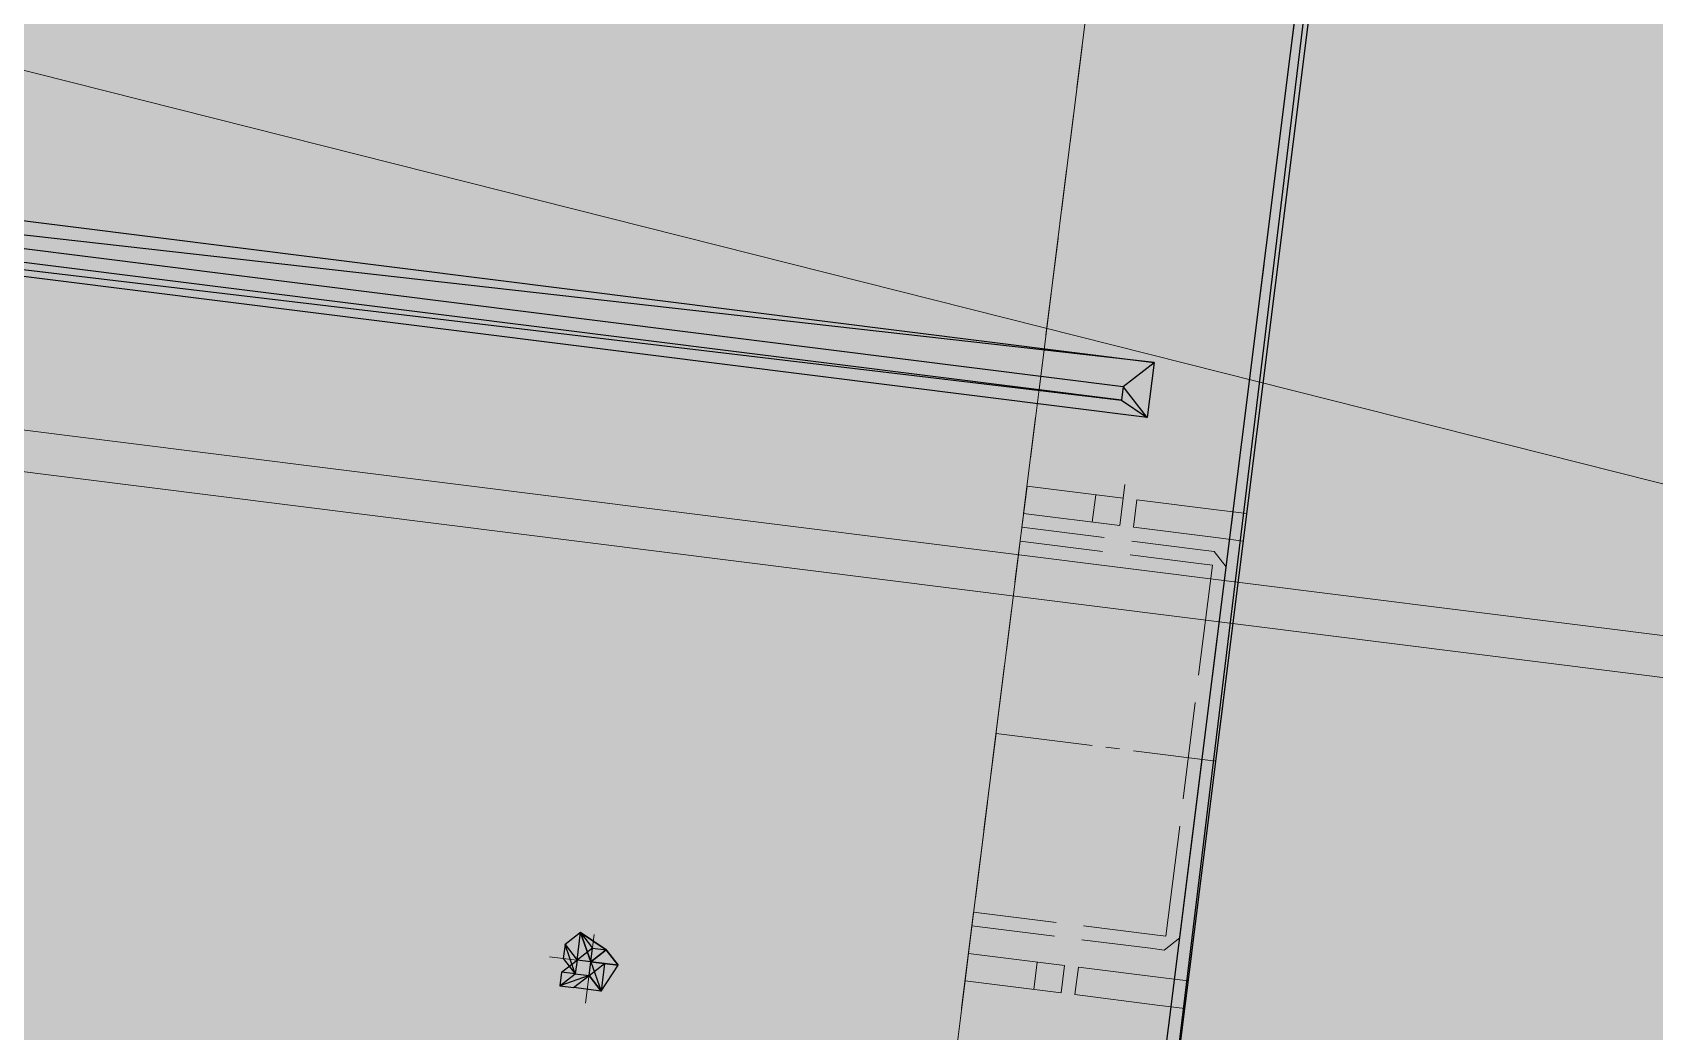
# Model space of a CAD drawing. Header units: metres. Extents: x -4 to 509425, y 7549 to 4732445.
# Drawn here: x 475994.919 to 475995.911, y 4719725.954 to 4719726.564 of the extents above; entities that cross this region are included whole.
import ezdxf

# ---------------------------------------------------------------- set-up
doc = ezdxf.new("R2010")
doc.units = ezdxf.units.M
doc.header["$LTSCALE"] = 0.01
doc.header["$MEASUREMENT"] = 0
doc.layers.get('0').update_dxf_attribs({"lineweight": 0})
doc.layers.add('_SUBESTACIÓN', color=1, linetype='Continuous')
doc.layers.add('SUBESTACION LA VID', color=253, linetype='Continuous')

# ---------------------------------------------------------------- blocks, each defined once
blk = doc.blocks.new('A$Cfff6051d')
at = {"layer": 'SUBESTACION LA VID', "transparency": 33554687}
h = blk.add_hatch(color=256, dxfattribs=at)
h.dxf.hatch_style = 2
edge = h.paths.add_edge_path()
edge.add_spline(control_points=[(475995.86725, 4719727.97649), (475995.86725, 4719727.97649), (475995.86831, 4719727.98489), (475995.86831, 4719727.98489), (475995.86831, 4719727.98489), (475990.12143, 4719728.69684), (475990.12143, 4719728.69684), (475990.12143, 4719728.69684), (475995.86725, 4719727.97649), (475995.86725, 4719727.97649)], knot_values=[0, 0, 0, 0, 1, 1, 1, 2, 2, 2, 3, 3, 3, 3], degree=3, periodic=0)
edge = h.paths.add_edge_path()
edge.add_spline(control_points=[(475995.86831, 4719727.98489), (475995.86831, 4719727.98489), (475990.12143, 4719728.69684), (475990.12143, 4719728.69684), (475990.12143, 4719728.69684), (475990.11408, 4719728.70629), (475990.11408, 4719728.70629), (475990.11408, 4719728.70629), (475995.86831, 4719727.98489), (475995.86831, 4719727.98489)], knot_values=[0, 0, 0, 0, 1, 1, 1, 2, 2, 2, 3, 3, 3, 3], degree=3, periodic=0)
edge = h.paths.add_edge_path()
edge.add_spline(control_points=[(475990.12143, 4719728.69684), (475990.12143, 4719728.69684), (475990.11408, 4719728.70629), (475990.11408, 4719728.70629), (475990.11408, 4719728.70629), (475989.83813, 4719726.43715), (475989.83813, 4719726.43715), (475989.83813, 4719726.43715), (475990.12143, 4719728.69684), (475990.12143, 4719728.69684)], knot_values=[0, 0, 0, 0, 1, 1, 1, 2, 2, 2, 3, 3, 3, 3], degree=3, periodic=0)
edge = h.paths.add_edge_path()
edge.add_spline(control_points=[(475990.11408, 4719728.70629), (475990.11408, 4719728.70629), (475989.83813, 4719726.43715), (475989.83813, 4719726.43715), (475989.83813, 4719726.43715), (475989.82868, 4719726.4298), (475989.82868, 4719726.4298), (475989.82868, 4719726.4298), (475990.11408, 4719728.70629), (475990.11408, 4719728.70629)], knot_values=[0, 0, 0, 0, 1, 1, 1, 2, 2, 2, 3, 3, 3, 3], degree=3, periodic=0)
edge = h.paths.add_edge_path()
edge.add_spline(control_points=[(475989.83813, 4719726.43715), (475989.83813, 4719726.43715), (475989.82868, 4719726.4298), (475989.82868, 4719726.4298), (475989.82868, 4719726.4298), (475995.58396, 4719725.7168), (475995.58396, 4719725.7168), (475995.58396, 4719725.7168), (475989.83813, 4719726.43715), (475989.83813, 4719726.43715)], knot_values=[0, 0, 0, 0, 1, 1, 1, 2, 2, 2, 3, 3, 3, 3], degree=3, periodic=0)
edge = h.paths.add_edge_path()
edge.add_spline(control_points=[(475989.82868, 4719726.4298), (475989.82868, 4719726.4298), (475995.58396, 4719725.7168), (475995.58396, 4719725.7168), (475995.58396, 4719725.7168), (475995.59131, 4719725.70735), (475995.59131, 4719725.70735), (475995.59131, 4719725.70735), (475989.82868, 4719726.4298), (475989.82868, 4719726.4298)], knot_values=[0, 0, 0, 0, 1, 1, 1, 2, 2, 2, 3, 3, 3, 3], degree=3, periodic=0)
edge = h.paths.add_edge_path()
edge.add_spline(control_points=[(475995.58396, 4719725.7168), (475995.58396, 4719725.7168), (475995.59131, 4719725.70735), (475995.59131, 4719725.70735), (475995.59131, 4719725.70735), (475995.86831, 4719727.98489), (475995.86831, 4719727.98489), (475995.86831, 4719727.98489), (475995.58396, 4719725.7168), (475995.58396, 4719725.7168)], knot_values=[0, 0, 0, 0, 1, 1, 1, 2, 2, 2, 3, 3, 3, 3], degree=3, periodic=0)
edge = h.paths.add_edge_path()
edge.add_spline(control_points=[(475995.59131, 4719725.70735), (475995.59131, 4719725.70735), (475995.86831, 4719727.98489), (475995.86831, 4719727.98489), (475995.86831, 4719727.98489), (475995.87671, 4719727.98384), (475995.87671, 4719727.98384), (475995.87671, 4719727.98384), (475995.59131, 4719725.70735), (475995.59131, 4719725.70735)], knot_values=[0, 0, 0, 0, 1, 1, 1, 2, 2, 2, 3, 3, 3, 3], degree=3, periodic=0)
h = blk.add_hatch(color=256, dxfattribs=at)
h.dxf.hatch_style = 2
edge = h.paths.add_edge_path()
edge.add_spline(control_points=[(475994.27794, 4719726.52899), (475994.27794, 4719726.52899), (475994.27584, 4719726.51219), (475994.27584, 4719726.51219), (475994.27584, 4719726.51219), (475995.6052, 4719726.3626), (475995.6052, 4719726.3626), (475995.6052, 4719726.3626), (475994.27794, 4719726.52899), (475994.27794, 4719726.52899)], knot_values=[0, 0, 0, 0, 1, 1, 1, 2, 2, 2, 3, 3, 3, 3], degree=3, periodic=0)
edge = h.paths.add_edge_path()
edge.add_spline(control_points=[(475994.27584, 4719726.51219), (475994.27584, 4719726.51219), (475995.6052, 4719726.3626), (475995.6052, 4719726.3626), (475995.6052, 4719726.3626), (475995.58629, 4719726.3479), (475995.58629, 4719726.3479), (475995.58629, 4719726.3479), (475994.27584, 4719726.51219), (475994.27584, 4719726.51219)], knot_values=[0, 0, 0, 0, 1, 1, 1, 2, 2, 2, 3, 3, 3, 3], degree=3, periodic=0)
edge = h.paths.add_edge_path()
edge.add_spline(control_points=[(475995.6052, 4719726.3626), (475995.6052, 4719726.3626), (475995.58629, 4719726.3479), (475995.58629, 4719726.3479), (475995.58629, 4719726.3479), (475995.60098, 4719726.329), (475995.60098, 4719726.329), (475995.60098, 4719726.329), (475995.6052, 4719726.3626), (475995.6052, 4719726.3626)], knot_values=[0, 0, 0, 0, 1, 1, 1, 2, 2, 2, 3, 3, 3, 3], degree=3, periodic=0)
edge = h.paths.add_edge_path()
edge.add_spline(control_points=[(475995.58629, 4719726.3479), (475995.58629, 4719726.3479), (475995.60098, 4719726.329), (475995.60098, 4719726.329), (475995.60098, 4719726.329), (475995.58524, 4719726.3395), (475995.58524, 4719726.3395), (475995.58524, 4719726.3395), (475995.58629, 4719726.3479), (475995.58629, 4719726.3479)], knot_values=[0, 0, 0, 0, 1, 1, 1, 2, 2, 2, 3, 3, 3, 3], degree=3, periodic=0)
edge = h.paths.add_edge_path()
edge.add_spline(control_points=[(475995.60098, 4719726.329), (475995.60098, 4719726.329), (475995.58524, 4719726.3395), (475995.58524, 4719726.3395), (475995.58524, 4719726.3395), (475994.26533, 4719726.49645), (475994.26533, 4719726.49645), (475994.26533, 4719726.49645), (475995.60098, 4719726.329), (475995.60098, 4719726.329)], knot_values=[0, 0, 0, 0, 1, 1, 1, 2, 2, 2, 3, 3, 3, 3], degree=3, periodic=0)
edge = h.paths.add_edge_path()
edge.add_spline(control_points=[(475995.58524, 4719726.3395), (475995.58524, 4719726.3395), (475994.26533, 4719726.49645), (475994.26533, 4719726.49645), (475994.26533, 4719726.49645), (475994.28318, 4719726.50274), (475994.28318, 4719726.50274), (475994.28318, 4719726.50274), (475995.58524, 4719726.3395), (475995.58524, 4719726.3395)], knot_values=[0, 0, 0, 0, 1, 1, 1, 2, 2, 2, 3, 3, 3, 3], degree=3, periodic=0)
edge = h.paths.add_edge_path()
edge.add_spline(control_points=[(475994.26533, 4719726.49645), (475994.26533, 4719726.49645), (475994.28318, 4719726.50274), (475994.28318, 4719726.50274), (475994.28318, 4719726.50274), (475994.26849, 4719726.52165), (475994.26849, 4719726.52165), (475994.26849, 4719726.52165), (475994.26533, 4719726.49645), (475994.26533, 4719726.49645)], knot_values=[0, 0, 0, 0, 1, 1, 1, 2, 2, 2, 3, 3, 3, 3], degree=3, periodic=0)
edge = h.paths.add_edge_path()
edge.add_spline(control_points=[(475994.28318, 4719726.50274), (475994.28318, 4719726.50274), (475994.26849, 4719726.52165), (475994.26849, 4719726.52165), (475994.26849, 4719726.52165), (475994.28529, 4719726.51954), (475994.28529, 4719726.51954), (475994.28529, 4719726.51954), (475994.28318, 4719726.50274), (475994.28318, 4719726.50274)], knot_values=[0, 0, 0, 0, 1, 1, 1, 2, 2, 2, 3, 3, 3, 3], degree=3, periodic=0)
h = blk.add_hatch(color=256, dxfattribs=at)
h.dxf.hatch_style = 2
h.paths.add_polyline_path([(475995.26063, 4719725.99624), (475995.25434, 4719726.0141), (475995.27009, 4719726.00359)])
at = {"layer": 'SUBESTACION LA VID', "lineweight": 15}
blk.add_line((475996.64784, 4719726.1039), (475987.41587, 4719727.2613), dxfattribs=at)
at = {"layer": 'SUBESTACION LA VID', "lineweight": 0}
for p, q in [((475995.558, 4719726.53063), (475995.56537, 4719726.58943)), ((475995.69138, 4719726.57364), (475995.68401, 4719726.51483)), ((475995.56116, 4719726.55583), (475995.55379, 4719726.49703)), ((475995.55379, 4719726.49703), (475995.56116, 4719726.55583)), ((475995.54852, 4719726.45503), (475995.5559, 4719726.51383)), ((475995.6819, 4719726.49803), (475995.67453, 4719726.43923)), ((475995.55168, 4719726.48023), (475995.54326, 4719726.41302)), ((475995.54326, 4719726.41302), (475995.55168, 4719726.48023)), ((475995.53905, 4719726.37942), (475995.54642, 4719726.43823)), ((475995.67242, 4719726.42243), (475995.66505, 4719726.36363)), ((475995.54221, 4719726.40462), (475995.53483, 4719726.34582)), ((475995.53483, 4719726.34582), (475995.54221, 4719726.40462)), ((475995.52957, 4719726.30382), (475995.53694, 4719726.36262)), ((475995.66294, 4719726.34682), (475995.65557, 4719726.28802)), ((475995.53273, 4719726.32902), (475995.52536, 4719726.27022)), ((475995.52536, 4719726.27022), (475995.53273, 4719726.32902)), ((475995.58732, 4719726.28805), (475995.58416, 4719726.26285)), ((475995.52009, 4719726.22822), (475995.52746, 4719726.28702)), ((475995.56947, 4719726.28175), (475995.56736, 4719726.26495)), ((475995.59467, 4719726.27859), (475995.59256, 4719726.26179)), ((475995.59467, 4719726.27859), (475995.64507, 4719726.27228)), ((475995.58416, 4719726.26285), (475995.52536, 4719726.27022)), ((475995.65347, 4719726.27122), (475995.64609, 4719726.21242)), ((475995.5243, 4719726.26182), (475995.57471, 4719726.2555)), ((475995.64296, 4719726.25548), (475995.59256, 4719726.26179)), ((475995.52325, 4719726.25342), (475995.51588, 4719726.19462)), ((475995.51588, 4719726.19462), (475995.52325, 4719726.25342)), ((475995.52325, 4719726.25342), (475995.57365, 4719726.2471)), ((475995.65976, 4719726.25337), (475995.64296, 4719726.25548)), ((475995.51482, 4719726.18622), (475995.5222, 4719726.24502)), ((475995.6566, 4719726.22817), (475995.64923, 4719726.16937)), ((475995.51061, 4719726.15261), (475995.51798, 4719726.21142)), ((475995.64399, 4719726.19562), (475995.63662, 4719726.13682)), ((475995.50535, 4719726.11061), (475995.51272, 4719726.16942)), ((475995.51377, 4719726.17782), (475995.5064, 4719726.11901)), ((475995.5064, 4719726.11901), (475995.51377, 4719726.17782)), ((475995.63032, 4719726.15467), (475995.62295, 4719726.09587)), ((475995.63872, 4719726.15362), (475995.63135, 4719726.09482)), ((475995.64712, 4719726.15257), (475995.63975, 4719726.09376)), ((475995.50113, 4719726.07701), (475995.5085, 4719726.13581)), ((475995.5085, 4719726.13581), (475995.56731, 4719726.12844)), ((475995.58411, 4719726.12633), (475995.57571, 4719726.12739)), ((475995.59251, 4719726.12528), (475995.64291, 4719726.11896)), ((475995.63451, 4719726.12002), (475995.62714, 4719726.06121)), ((475995.50429, 4719726.10221), (475995.49692, 4719726.04341)), ((475995.49692, 4719726.04341), (475995.50429, 4719726.10221)), ((475995.49587, 4719726.03501), (475995.50324, 4719726.09381)), ((475995.63764, 4719726.07696), (475995.63027, 4719726.01816)), ((475995.49165, 4719726.00141), (475995.49903, 4719726.06021)), ((475995.62503, 4719726.04441), (475995.61766, 4719725.98561)), ((475995.49481, 4719726.02661), (475995.48744, 4719725.96781)), ((475995.48744, 4719725.96781), (475995.49481, 4719726.02661)), ((475995.54522, 4719726.02029), (475995.49481, 4719726.02661)), ((475995.26274, 4719726.01304), (475995.25747, 4719725.97104)), ((475995.54417, 4719726.01189), (475995.49376, 4719726.01821)), ((475995.55046, 4719725.99403), (475995.49165, 4719726.00141)), ((475995.27743, 4719725.99414), (475995.23543, 4719725.9994)), ((475995.25223, 4719725.9973), (475995.24278, 4719725.98995)), ((475995.53155, 4719725.97934), (475995.53366, 4719725.99614)), ((475995.54835, 4719725.97723), (475995.55046, 4719725.99403)), ((475995.55675, 4719725.97618), (475995.55886, 4719725.99298)), ((475995.60926, 4719725.98666), (475995.55886, 4719725.99298)), ((475995.48218, 4719725.92581), (475995.48955, 4719725.98461)), ((475995.62606, 4719725.98456), (475995.60926, 4719725.98666)), ((475995.60715, 4719725.96986), (475995.55675, 4719725.97618)), ((475995.61555, 4719725.96881), (475995.60818, 4719725.91001))]:
    blk.add_line(p, q, dxfattribs=at)
at = {"layer": 'SUBESTACION LA VID', "lineweight": 15}
for points in [[(475987.43791, 4719727.23294), (475996.66148, 4719726.07659), (475996.80892, 4719727.25264), (475987.58535, 4719728.40899)], [(475996.79002, 4719727.23794), (475987.55805, 4719728.39535), (475996.64784, 4719726.1039)]]:
    blk.add_lwpolyline(points, dxfattribs=at)
at = {"layer": 'SUBESTACION LA VID', "lineweight": 0}
for points in [[(475995.5243, 4719726.26182), (475995.52746, 4719726.28702), (475995.58627, 4719726.27965)], [(475995.64507, 4719726.27228), (475995.66187, 4719726.27017), (475995.65871, 4719726.24497)], [(475995.59151, 4719726.25339), (475995.63351, 4719726.24813), (475995.64191, 4719726.24707), (475995.64925, 4719726.23762), (475995.64083, 4719726.17042)], [(475995.59045, 4719726.24499), (475995.63245, 4719726.23973), (475995.64085, 4719726.23867), (475995.63243, 4719726.17147)], [(475995.62924, 4719726.07801), (475995.62082, 4719726.01081), (475995.61137, 4719726.00347), (475995.60297, 4719726.00452), (475995.56097, 4719726.00978)], [(475995.62084, 4719726.07907), (475995.61242, 4719726.01187), (475995.60402, 4719726.01292), (475995.56202, 4719726.01818)], [(475995.54835, 4719725.97723), (475995.48955, 4719725.98461), (475995.49376, 4719726.01821)], [(475995.62817, 4719726.00136), (475995.62395, 4719725.96776), (475995.60715, 4719725.96986)]]:
    blk.add_lwpolyline(points, dxfattribs=at)
at = {"layer": 'SUBESTACION LA VID'}
blk.add_lwpolyline([(475995.26063, 4719725.99624), (475995.25434, 4719726.0141), (475995.27009, 4719726.00359)], close=True, dxfattribs=at)
at = {"layer": 'SUBESTACION LA VID', "lineweight": 0}
blk.add_lwpolyline([(475995.26063, 4719725.99624), (475995.25434, 4719726.0141), (475995.27009, 4719726.00359)], close=True, dxfattribs=at)
at = {"layer": 'SUBESTACION LA VID'}
for points in [[(475995.58396, 4719725.7168), (475995.58396, 4719725.7168), (475995.59131, 4719725.70735), (475995.59131, 4719725.70735), (475995.59131, 4719725.70735), (475995.86831, 4719727.98489), (475995.86831, 4719727.98489), (475995.86831, 4719727.98489), (475995.58396, 4719725.7168), (475995.58396, 4719725.7168)], [(475995.59131, 4719725.70735), (475995.59131, 4719725.70735), (475995.86831, 4719727.98489), (475995.86831, 4719727.98489), (475995.86831, 4719727.98489), (475995.87671, 4719727.98384), (475995.87671, 4719727.98384), (475995.87671, 4719727.98384), (475995.59131, 4719725.70735), (475995.59131, 4719725.70735)], [(475994.27794, 4719726.52899), (475994.27794, 4719726.52899), (475994.27584, 4719726.51219), (475994.27584, 4719726.51219), (475994.27584, 4719726.51219), (475995.6052, 4719726.3626), (475995.6052, 4719726.3626), (475995.6052, 4719726.3626), (475994.27794, 4719726.52899), (475994.27794, 4719726.52899)], [(475994.27584, 4719726.51219), (475994.27584, 4719726.51219), (475995.6052, 4719726.3626), (475995.6052, 4719726.3626), (475995.6052, 4719726.3626), (475995.58629, 4719726.3479), (475995.58629, 4719726.3479), (475995.58629, 4719726.3479), (475994.27584, 4719726.51219), (475994.27584, 4719726.51219)], [(475995.58524, 4719726.3395), (475995.58524, 4719726.3395), (475994.26533, 4719726.49645), (475994.26533, 4719726.49645), (475994.26533, 4719726.49645), (475994.28318, 4719726.50274), (475994.28318, 4719726.50274), (475994.28318, 4719726.50274), (475995.58524, 4719726.3395), (475995.58524, 4719726.3395)], [(475995.60098, 4719726.329), (475995.60098, 4719726.329), (475995.58524, 4719726.3395), (475995.58524, 4719726.3395), (475995.58524, 4719726.3395), (475994.26533, 4719726.49645), (475994.26533, 4719726.49645), (475994.26533, 4719726.49645), (475995.60098, 4719726.329), (475995.60098, 4719726.329)], [(475989.83813, 4719726.43715), (475989.83813, 4719726.43715), (475989.82868, 4719726.4298), (475989.82868, 4719726.4298), (475989.82868, 4719726.4298), (475995.58396, 4719725.7168), (475995.58396, 4719725.7168), (475995.58396, 4719725.7168), (475989.83813, 4719726.43715), (475989.83813, 4719726.43715)], [(475989.82868, 4719726.4298), (475989.82868, 4719726.4298), (475995.58396, 4719725.7168), (475995.58396, 4719725.7168), (475995.58396, 4719725.7168), (475995.59131, 4719725.70735), (475995.59131, 4719725.70735), (475995.59131, 4719725.70735), (475989.82868, 4719726.4298), (475989.82868, 4719726.4298)], [(475995.6052, 4719726.3626), (475995.6052, 4719726.3626), (475995.58629, 4719726.3479), (475995.58629, 4719726.3479), (475995.58629, 4719726.3479), (475995.60098, 4719726.329), (475995.60098, 4719726.329), (475995.60098, 4719726.329), (475995.6052, 4719726.3626), (475995.6052, 4719726.3626)], [(475995.58629, 4719726.3479), (475995.58629, 4719726.3479), (475995.60098, 4719726.329), (475995.60098, 4719726.329), (475995.60098, 4719726.329), (475995.58524, 4719726.3395), (475995.58524, 4719726.3395), (475995.58524, 4719726.3395), (475995.58629, 4719726.3479), (475995.58629, 4719726.3479)], [(475995.25434, 4719726.0141), (475995.25434, 4719726.0141), (475995.25223, 4719725.9973), (475995.25223, 4719725.9973), (475995.25223, 4719725.9973), (475995.24489, 4719726.00675), (475995.24489, 4719726.00675), (475995.24489, 4719726.00675), (475995.25434, 4719726.0141), (475995.25434, 4719726.0141)], [(475995.25434, 4719726.0141), (475995.25434, 4719726.0141), (475995.25223, 4719725.9973), (475995.25223, 4719725.9973), (475995.25223, 4719725.9973), (475995.24489, 4719726.00675), (475995.24489, 4719726.00675), (475995.24489, 4719726.00675), (475995.25434, 4719726.0141), (475995.25434, 4719726.0141)], [(475995.26063, 4719725.99624), (475995.26063, 4719725.99624), (475995.25434, 4719726.0141), (475995.25434, 4719726.0141), (475995.25434, 4719726.0141), (475995.25223, 4719725.9973), (475995.25223, 4719725.9973), (475995.25223, 4719725.9973), (475995.26063, 4719725.99624), (475995.26063, 4719725.99624)], [(475995.26169, 4719726.00464), (475995.26169, 4719726.00464), (475995.25434, 4719726.0141), (475995.25434, 4719726.0141), (475995.25434, 4719726.0141), (475995.25223, 4719725.9973), (475995.25223, 4719725.9973), (475995.25223, 4719725.9973), (475995.26169, 4719726.00464), (475995.26169, 4719726.00464)], [(475995.25434, 4719726.0141), (475995.25434, 4719726.0141), (475995.27009, 4719726.00359), (475995.27009, 4719726.00359), (475995.27009, 4719726.00359), (475995.26169, 4719726.00464), (475995.26169, 4719726.00464), (475995.26169, 4719726.00464), (475995.25434, 4719726.0141), (475995.25434, 4719726.0141)], [(475995.24489, 4719726.00675), (475995.24489, 4719726.00675), (475995.25118, 4719725.9889), (475995.25118, 4719725.9889), (475995.25118, 4719725.9889), (475995.24383, 4719725.99835), (475995.24383, 4719725.99835), (475995.24383, 4719725.99835), (475995.24489, 4719726.00675), (475995.24489, 4719726.00675)], [(475995.24489, 4719726.00675), (475995.24489, 4719726.00675), (475995.25118, 4719725.9889), (475995.25118, 4719725.9889), (475995.25118, 4719725.9889), (475995.24383, 4719725.99835), (475995.24383, 4719725.99835), (475995.24383, 4719725.99835), (475995.24489, 4719726.00675), (475995.24489, 4719726.00675)], [(475995.25223, 4719725.9973), (475995.25223, 4719725.9973), (475995.24489, 4719726.00675), (475995.24489, 4719726.00675), (475995.24489, 4719726.00675), (475995.25118, 4719725.9889), (475995.25118, 4719725.9889), (475995.25118, 4719725.9889), (475995.25223, 4719725.9973), (475995.25223, 4719725.9973)], [(475995.25223, 4719725.9973), (475995.25223, 4719725.9973), (475995.24489, 4719726.00675), (475995.24489, 4719726.00675), (475995.24489, 4719726.00675), (475995.25118, 4719725.9889), (475995.25118, 4719725.9889), (475995.25118, 4719725.9889), (475995.25223, 4719725.9973), (475995.25223, 4719725.9973)], [(475995.27009, 4719726.00359), (475995.27009, 4719726.00359), (475995.26169, 4719726.00464), (475995.26169, 4719726.00464), (475995.26169, 4719726.00464), (475995.26063, 4719725.99624), (475995.26063, 4719725.99624), (475995.26063, 4719725.99624), (475995.27009, 4719726.00359), (475995.27009, 4719726.00359)], [(475995.26063, 4719725.99624), (475995.26063, 4719725.99624), (475995.27743, 4719725.99414), (475995.27743, 4719725.99414), (475995.27743, 4719725.99414), (475995.27009, 4719726.00359), (475995.27009, 4719726.00359), (475995.27009, 4719726.00359), (475995.26063, 4719725.99624), (475995.26063, 4719725.99624)], [(475995.27743, 4719725.99414), (475995.27743, 4719725.99414), (475995.26063, 4719725.99624), (475995.26063, 4719725.99624), (475995.26063, 4719725.99624), (475995.27009, 4719726.00359), (475995.27009, 4719726.00359), (475995.27009, 4719726.00359), (475995.27743, 4719725.99414), (475995.27743, 4719725.99414)], [(475995.25223, 4719725.9973), (475995.25223, 4719725.9973), (475995.24278, 4719725.98995), (475995.24278, 4719725.98995), (475995.24278, 4719725.98995), (475995.25118, 4719725.9889), (475995.25118, 4719725.9889), (475995.25118, 4719725.9889), (475995.25223, 4719725.9973), (475995.25223, 4719725.9973)], [(475995.25958, 4719725.98784), (475995.25958, 4719725.98784), (475995.26693, 4719725.97839), (475995.26693, 4719725.97839), (475995.26693, 4719725.97839), (475995.26063, 4719725.99624), (475995.26063, 4719725.99624), (475995.26063, 4719725.99624), (475995.25958, 4719725.98784), (475995.25958, 4719725.98784)], [(475995.25958, 4719725.98784), (475995.25958, 4719725.98784), (475995.26693, 4719725.97839), (475995.26693, 4719725.97839), (475995.26693, 4719725.97839), (475995.26903, 4719725.99519), (475995.26903, 4719725.99519), (475995.26903, 4719725.99519), (475995.25958, 4719725.98784), (475995.25958, 4719725.98784)], [(475995.26693, 4719725.97839), (475995.26693, 4719725.97839), (475995.26063, 4719725.99624), (475995.26063, 4719725.99624), (475995.26063, 4719725.99624), (475995.27743, 4719725.99414), (475995.27743, 4719725.99414), (475995.27743, 4719725.99414), (475995.26693, 4719725.97839), (475995.26693, 4719725.97839)], [(475995.26903, 4719725.99519), (475995.26903, 4719725.99519), (475995.27743, 4719725.99414), (475995.27743, 4719725.99414), (475995.27743, 4719725.99414), (475995.26063, 4719725.99624), (475995.26063, 4719725.99624), (475995.26063, 4719725.99624), (475995.26903, 4719725.99519), (475995.26903, 4719725.99519)], [(475995.26693, 4719725.97839), (475995.26693, 4719725.97839), (475995.26903, 4719725.99519), (475995.26903, 4719725.99519), (475995.26903, 4719725.99519), (475995.27743, 4719725.99414), (475995.27743, 4719725.99414), (475995.27743, 4719725.99414), (475995.26693, 4719725.97839), (475995.26693, 4719725.97839)], [(475995.24278, 4719725.98995), (475995.24278, 4719725.98995), (475995.25118, 4719725.9889), (475995.25118, 4719725.9889), (475995.25118, 4719725.9889), (475995.24173, 4719725.98155), (475995.24173, 4719725.98155), (475995.24173, 4719725.98155), (475995.24278, 4719725.98995), (475995.24278, 4719725.98995)], [(475995.25118, 4719725.9889), (475995.25118, 4719725.9889), (475995.24173, 4719725.98155), (475995.24173, 4719725.98155), (475995.24173, 4719725.98155), (475995.25958, 4719725.98784), (475995.25958, 4719725.98784), (475995.25958, 4719725.98784), (475995.25118, 4719725.9889), (475995.25118, 4719725.9889)], [(475995.25118, 4719725.9889), (475995.25118, 4719725.9889), (475995.24173, 4719725.98155), (475995.24173, 4719725.98155), (475995.24173, 4719725.98155), (475995.25958, 4719725.98784), (475995.25958, 4719725.98784), (475995.25958, 4719725.98784), (475995.25118, 4719725.9889), (475995.25118, 4719725.9889)], [(475995.24173, 4719725.98155), (475995.24173, 4719725.98155), (475995.25958, 4719725.98784), (475995.25958, 4719725.98784), (475995.25958, 4719725.98784), (475995.25013, 4719725.98049), (475995.25013, 4719725.98049), (475995.25013, 4719725.98049), (475995.24173, 4719725.98155), (475995.24173, 4719725.98155)], [(475995.24173, 4719725.98155), (475995.24173, 4719725.98155), (475995.25958, 4719725.98784), (475995.25958, 4719725.98784), (475995.25958, 4719725.98784), (475995.25013, 4719725.98049), (475995.25013, 4719725.98049), (475995.25013, 4719725.98049), (475995.24173, 4719725.98155), (475995.24173, 4719725.98155)], [(475995.25958, 4719725.98784), (475995.25958, 4719725.98784), (475995.25013, 4719725.98049), (475995.25013, 4719725.98049), (475995.25013, 4719725.98049), (475995.26693, 4719725.97839), (475995.26693, 4719725.97839), (475995.26693, 4719725.97839), (475995.25958, 4719725.98784), (475995.25958, 4719725.98784)], [(475995.25958, 4719725.98784), (475995.25958, 4719725.98784), (475995.25013, 4719725.98049), (475995.25013, 4719725.98049), (475995.25013, 4719725.98049), (475995.26693, 4719725.97839), (475995.26693, 4719725.97839), (475995.26693, 4719725.97839), (475995.25958, 4719725.98784), (475995.25958, 4719725.98784)]]:
    blk.add_open_spline(points, degree=3, knots=[0, 0, 0, 0, 1, 1, 1, 2, 2, 2, 3, 3, 3, 3], dxfattribs=at)
at = {"layer": 'SUBESTACION LA VID', "lineweight": 0}
for points in [[(475995.58396, 4719725.7168), (475995.58396, 4719725.7168), (475995.59131, 4719725.70735), (475995.59131, 4719725.70735), (475995.59131, 4719725.70735), (475995.86831, 4719727.98489), (475995.86831, 4719727.98489), (475995.86831, 4719727.98489), (475995.58396, 4719725.7168), (475995.58396, 4719725.7168)], [(475995.59131, 4719725.70735), (475995.59131, 4719725.70735), (475995.86831, 4719727.98489), (475995.86831, 4719727.98489), (475995.86831, 4719727.98489), (475995.87671, 4719727.98384), (475995.87671, 4719727.98384), (475995.87671, 4719727.98384), (475995.59131, 4719725.70735), (475995.59131, 4719725.70735)], [(475994.27794, 4719726.52899), (475994.27794, 4719726.52899), (475994.27584, 4719726.51219), (475994.27584, 4719726.51219), (475994.27584, 4719726.51219), (475995.6052, 4719726.3626), (475995.6052, 4719726.3626), (475995.6052, 4719726.3626), (475994.27794, 4719726.52899), (475994.27794, 4719726.52899)], [(475994.27584, 4719726.51219), (475994.27584, 4719726.51219), (475995.6052, 4719726.3626), (475995.6052, 4719726.3626), (475995.6052, 4719726.3626), (475995.58629, 4719726.3479), (475995.58629, 4719726.3479), (475995.58629, 4719726.3479), (475994.27584, 4719726.51219), (475994.27584, 4719726.51219)], [(475995.58524, 4719726.3395), (475995.58524, 4719726.3395), (475994.26533, 4719726.49645), (475994.26533, 4719726.49645), (475994.26533, 4719726.49645), (475994.28318, 4719726.50274), (475994.28318, 4719726.50274), (475994.28318, 4719726.50274), (475995.58524, 4719726.3395), (475995.58524, 4719726.3395)], [(475995.60098, 4719726.329), (475995.60098, 4719726.329), (475995.58524, 4719726.3395), (475995.58524, 4719726.3395), (475995.58524, 4719726.3395), (475994.26533, 4719726.49645), (475994.26533, 4719726.49645), (475994.26533, 4719726.49645), (475995.60098, 4719726.329), (475995.60098, 4719726.329)], [(475989.83813, 4719726.43715), (475989.83813, 4719726.43715), (475989.82868, 4719726.4298), (475989.82868, 4719726.4298), (475989.82868, 4719726.4298), (475995.58396, 4719725.7168), (475995.58396, 4719725.7168), (475995.58396, 4719725.7168), (475989.83813, 4719726.43715), (475989.83813, 4719726.43715)], [(475989.82868, 4719726.4298), (475989.82868, 4719726.4298), (475995.58396, 4719725.7168), (475995.58396, 4719725.7168), (475995.58396, 4719725.7168), (475995.59131, 4719725.70735), (475995.59131, 4719725.70735), (475995.59131, 4719725.70735), (475989.82868, 4719726.4298), (475989.82868, 4719726.4298)], [(475995.6052, 4719726.3626), (475995.6052, 4719726.3626), (475995.58629, 4719726.3479), (475995.58629, 4719726.3479), (475995.58629, 4719726.3479), (475995.60098, 4719726.329), (475995.60098, 4719726.329), (475995.60098, 4719726.329), (475995.6052, 4719726.3626), (475995.6052, 4719726.3626)], [(475995.58629, 4719726.3479), (475995.58629, 4719726.3479), (475995.60098, 4719726.329), (475995.60098, 4719726.329), (475995.60098, 4719726.329), (475995.58524, 4719726.3395), (475995.58524, 4719726.3395), (475995.58524, 4719726.3395), (475995.58629, 4719726.3479), (475995.58629, 4719726.3479)], [(475995.25434, 4719726.0141), (475995.25434, 4719726.0141), (475995.25223, 4719725.9973), (475995.25223, 4719725.9973), (475995.25223, 4719725.9973), (475995.24489, 4719726.00675), (475995.24489, 4719726.00675), (475995.24489, 4719726.00675), (475995.25434, 4719726.0141), (475995.25434, 4719726.0141)], [(475995.25434, 4719726.0141), (475995.25434, 4719726.0141), (475995.25223, 4719725.9973), (475995.25223, 4719725.9973), (475995.25223, 4719725.9973), (475995.24489, 4719726.00675), (475995.24489, 4719726.00675), (475995.24489, 4719726.00675), (475995.25434, 4719726.0141), (475995.25434, 4719726.0141)], [(475995.26063, 4719725.99624), (475995.26063, 4719725.99624), (475995.25434, 4719726.0141), (475995.25434, 4719726.0141), (475995.25434, 4719726.0141), (475995.25223, 4719725.9973), (475995.25223, 4719725.9973), (475995.25223, 4719725.9973), (475995.26063, 4719725.99624), (475995.26063, 4719725.99624)], [(475995.26169, 4719726.00464), (475995.26169, 4719726.00464), (475995.25434, 4719726.0141), (475995.25434, 4719726.0141), (475995.25434, 4719726.0141), (475995.25223, 4719725.9973), (475995.25223, 4719725.9973), (475995.25223, 4719725.9973), (475995.26169, 4719726.00464), (475995.26169, 4719726.00464)], [(475995.25434, 4719726.0141), (475995.25434, 4719726.0141), (475995.27009, 4719726.00359), (475995.27009, 4719726.00359), (475995.27009, 4719726.00359), (475995.26169, 4719726.00464), (475995.26169, 4719726.00464), (475995.26169, 4719726.00464), (475995.25434, 4719726.0141), (475995.25434, 4719726.0141)], [(475995.24489, 4719726.00675), (475995.24489, 4719726.00675), (475995.25118, 4719725.9889), (475995.25118, 4719725.9889), (475995.25118, 4719725.9889), (475995.24383, 4719725.99835), (475995.24383, 4719725.99835), (475995.24383, 4719725.99835), (475995.24489, 4719726.00675), (475995.24489, 4719726.00675)], [(475995.24489, 4719726.00675), (475995.24489, 4719726.00675), (475995.25118, 4719725.9889), (475995.25118, 4719725.9889), (475995.25118, 4719725.9889), (475995.24383, 4719725.99835), (475995.24383, 4719725.99835), (475995.24383, 4719725.99835), (475995.24489, 4719726.00675), (475995.24489, 4719726.00675)], [(475995.25223, 4719725.9973), (475995.25223, 4719725.9973), (475995.24489, 4719726.00675), (475995.24489, 4719726.00675), (475995.24489, 4719726.00675), (475995.25118, 4719725.9889), (475995.25118, 4719725.9889), (475995.25118, 4719725.9889), (475995.25223, 4719725.9973), (475995.25223, 4719725.9973)], [(475995.25223, 4719725.9973), (475995.25223, 4719725.9973), (475995.24489, 4719726.00675), (475995.24489, 4719726.00675), (475995.24489, 4719726.00675), (475995.25118, 4719725.9889), (475995.25118, 4719725.9889), (475995.25118, 4719725.9889), (475995.25223, 4719725.9973), (475995.25223, 4719725.9973)], [(475995.27009, 4719726.00359), (475995.27009, 4719726.00359), (475995.26169, 4719726.00464), (475995.26169, 4719726.00464), (475995.26169, 4719726.00464), (475995.26063, 4719725.99624), (475995.26063, 4719725.99624), (475995.26063, 4719725.99624), (475995.27009, 4719726.00359), (475995.27009, 4719726.00359)], [(475995.26063, 4719725.99624), (475995.26063, 4719725.99624), (475995.27743, 4719725.99414), (475995.27743, 4719725.99414), (475995.27743, 4719725.99414), (475995.27009, 4719726.00359), (475995.27009, 4719726.00359), (475995.27009, 4719726.00359), (475995.26063, 4719725.99624), (475995.26063, 4719725.99624)], [(475995.27743, 4719725.99414), (475995.27743, 4719725.99414), (475995.26063, 4719725.99624), (475995.26063, 4719725.99624), (475995.26063, 4719725.99624), (475995.27009, 4719726.00359), (475995.27009, 4719726.00359), (475995.27009, 4719726.00359), (475995.27743, 4719725.99414), (475995.27743, 4719725.99414)], [(475995.25223, 4719725.9973), (475995.25223, 4719725.9973), (475995.24278, 4719725.98995), (475995.24278, 4719725.98995), (475995.24278, 4719725.98995), (475995.25118, 4719725.9889), (475995.25118, 4719725.9889), (475995.25118, 4719725.9889), (475995.25223, 4719725.9973), (475995.25223, 4719725.9973)], [(475995.25958, 4719725.98784), (475995.25958, 4719725.98784), (475995.26693, 4719725.97839), (475995.26693, 4719725.97839), (475995.26693, 4719725.97839), (475995.26063, 4719725.99624), (475995.26063, 4719725.99624), (475995.26063, 4719725.99624), (475995.25958, 4719725.98784), (475995.25958, 4719725.98784)], [(475995.25958, 4719725.98784), (475995.25958, 4719725.98784), (475995.26693, 4719725.97839), (475995.26693, 4719725.97839), (475995.26693, 4719725.97839), (475995.26903, 4719725.99519), (475995.26903, 4719725.99519), (475995.26903, 4719725.99519), (475995.25958, 4719725.98784), (475995.25958, 4719725.98784)], [(475995.26693, 4719725.97839), (475995.26693, 4719725.97839), (475995.26063, 4719725.99624), (475995.26063, 4719725.99624), (475995.26063, 4719725.99624), (475995.27743, 4719725.99414), (475995.27743, 4719725.99414), (475995.27743, 4719725.99414), (475995.26693, 4719725.97839), (475995.26693, 4719725.97839)], [(475995.26903, 4719725.99519), (475995.26903, 4719725.99519), (475995.27743, 4719725.99414), (475995.27743, 4719725.99414), (475995.27743, 4719725.99414), (475995.26063, 4719725.99624), (475995.26063, 4719725.99624), (475995.26063, 4719725.99624), (475995.26903, 4719725.99519), (475995.26903, 4719725.99519)], [(475995.26693, 4719725.97839), (475995.26693, 4719725.97839), (475995.26903, 4719725.99519), (475995.26903, 4719725.99519), (475995.26903, 4719725.99519), (475995.27743, 4719725.99414), (475995.27743, 4719725.99414), (475995.27743, 4719725.99414), (475995.26693, 4719725.97839), (475995.26693, 4719725.97839)], [(475995.24278, 4719725.98995), (475995.24278, 4719725.98995), (475995.25118, 4719725.9889), (475995.25118, 4719725.9889), (475995.25118, 4719725.9889), (475995.24173, 4719725.98155), (475995.24173, 4719725.98155), (475995.24173, 4719725.98155), (475995.24278, 4719725.98995), (475995.24278, 4719725.98995)], [(475995.25118, 4719725.9889), (475995.25118, 4719725.9889), (475995.24173, 4719725.98155), (475995.24173, 4719725.98155), (475995.24173, 4719725.98155), (475995.25958, 4719725.98784), (475995.25958, 4719725.98784), (475995.25958, 4719725.98784), (475995.25118, 4719725.9889), (475995.25118, 4719725.9889)], [(475995.25118, 4719725.9889), (475995.25118, 4719725.9889), (475995.24173, 4719725.98155), (475995.24173, 4719725.98155), (475995.24173, 4719725.98155), (475995.25958, 4719725.98784), (475995.25958, 4719725.98784), (475995.25958, 4719725.98784), (475995.25118, 4719725.9889), (475995.25118, 4719725.9889)], [(475995.24173, 4719725.98155), (475995.24173, 4719725.98155), (475995.25958, 4719725.98784), (475995.25958, 4719725.98784), (475995.25958, 4719725.98784), (475995.25013, 4719725.98049), (475995.25013, 4719725.98049), (475995.25013, 4719725.98049), (475995.24173, 4719725.98155), (475995.24173, 4719725.98155)], [(475995.24173, 4719725.98155), (475995.24173, 4719725.98155), (475995.25958, 4719725.98784), (475995.25958, 4719725.98784), (475995.25958, 4719725.98784), (475995.25013, 4719725.98049), (475995.25013, 4719725.98049), (475995.25013, 4719725.98049), (475995.24173, 4719725.98155), (475995.24173, 4719725.98155)], [(475995.25958, 4719725.98784), (475995.25958, 4719725.98784), (475995.25013, 4719725.98049), (475995.25013, 4719725.98049), (475995.25013, 4719725.98049), (475995.26693, 4719725.97839), (475995.26693, 4719725.97839), (475995.26693, 4719725.97839), (475995.25958, 4719725.98784), (475995.25958, 4719725.98784)], [(475995.25958, 4719725.98784), (475995.25958, 4719725.98784), (475995.25013, 4719725.98049), (475995.25013, 4719725.98049), (475995.25013, 4719725.98049), (475995.26693, 4719725.97839), (475995.26693, 4719725.97839), (475995.26693, 4719725.97839), (475995.25958, 4719725.98784), (475995.25958, 4719725.98784)]]:
    blk.add_open_spline(points, degree=3, knots=[0, 0, 0, 0, 1, 1, 1, 2, 2, 2, 3, 3, 3, 3], dxfattribs=at)

msp = doc.modelspace()

# ---------------------------------------------------------------- hatches: boundary and pattern name
at = {"layer": '_SUBESTACIÓN', "transparency": 33554559}
h = msp.add_hatch(color=1, dxfattribs=at)
h.dxf.hatch_style = 1
h.paths.add_polyline_path([(475968.63988, 4719805.82503), (476089.93862, 4719790.61504), (476078.16862, 4719696.74002), (475956.86864, 4719711.95017)])

# ---------------------------------------------------------------- block references
at = {"linetype": 'Continuous'}
msp.add_blockref('A$Cfff6051d', (0, 0), dxfattribs=at)

doc.saveas('drawing.dxf')
